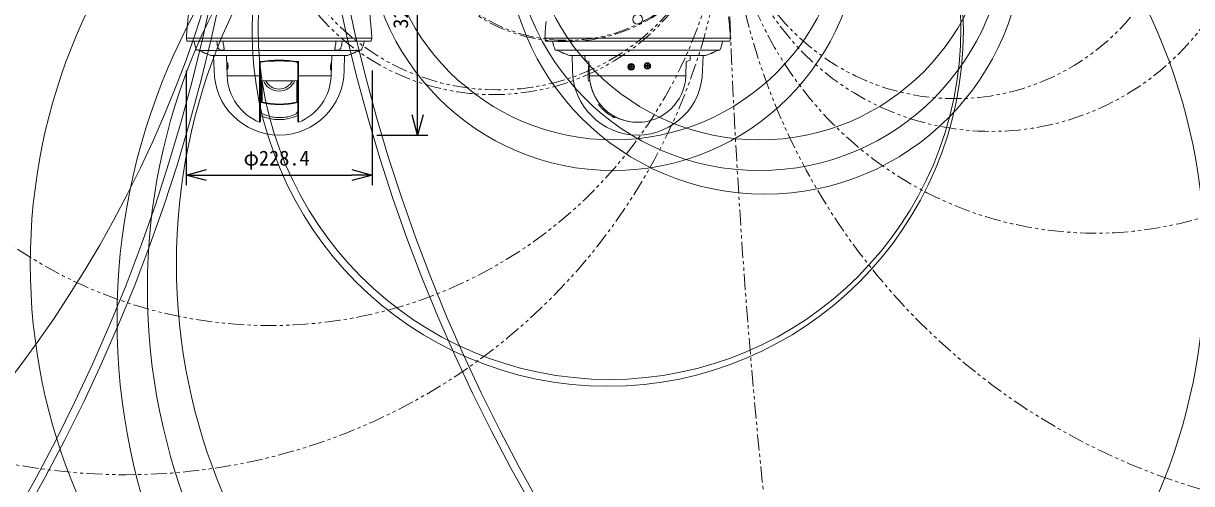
# Model space of a CAD drawing. Units: millimetres, scale not verified. Extents: x -9876 to 10121, y -1333 to 20075.
# Drawn here: x -53.5 to 90.4, y -20.4 to 36.2 of the extents above; entities that cross this region are included whole.
import ezdxf
from ezdxf.enums import TextEntityAlignment as Align

# ---------------------------------------------------------------- set-up
doc = ezdxf.new("R2010")
doc.units = ezdxf.units.MM
doc.header["$LTSCALE"] = 0.125
doc.linetypes.add('USER1', pattern=[31.75, 15.875, -3.175, 3.175, -3.175, 3.175, -3.175])
doc.layers.add('0-0_0', color=7, linetype='Continuous')
doc.layers.add('0-5_SUNPO', color=7, linetype='Continuous')
doc.layers.add('0-4_GAIKEI', color=1, linetype='Continuous', lineweight=18)
doc.styles.add('ＭＳ ゴシック', font='')
doc.styles.get('ＭＳ ゴシック').set_extended_font_data('MS Gothic')

# ---------------------------------------------------------------- blocks, each defined once
blk = doc.blocks.new('_Open30')
at = {"layer": '0-0_0'}
blk.add_line((0, 0), (-1, 0), dxfattribs=at)
blk.add_lwpolyline([(-1, 0.26795), (0, 0), (-1, -0.26795)], dxfattribs=at)
blk = doc.blocks.new('D1')
at = {"layer": '0-5_SUNPO'}
for p, q in [((160.0663, 397.9498), (160.0663, 383.823)), ((182.9663, 397.9498), (182.9663, 383.823)), ((162.5663, 385.073), (180.4663, 385.073))]:
    blk.add_line(p, q, dxfattribs=at)
at = {"layer": '0-5_SUNPO', "xscale": 2.5, "yscale": 2.5, "rotation": 180}
blk.add_blockref('_Open30', (160.0663, 385.073), dxfattribs=at)
at = {"layer": '0-5_SUNPO', "xscale": 2.5, "yscale": 2.5}
blk.add_blockref('_Open30', (182.9663, 385.073), dxfattribs=at)
at = {"layer": '0-5_SUNPO', "style": 'ＭＳ ゴシック'}
blk.add_text('φ228.4', height=1.833, dxfattribs=at).set_placement((167.1413, 385.698), align=Align.BOTTOM_LEFT)
blk = doc.blocks.new('D2')
at = {"layer": '0-5_SUNPO'}
for p, q in [((177.7399, 422.4324), (189.8182, 422.4324)), ((188.5682, 392.4983), (188.5682, 419.9324)), ((183.5327, 389.9983), (189.8182, 389.9983))]:
    blk.add_line(p, q, dxfattribs=at)
at = {"layer": '0-5_SUNPO', "xscale": 2.5, "yscale": 2.5}
for p, rotation in [((188.5682, 422.4324), 90), ((188.5682, 389.9983), 270)]:
    blk.add_blockref('_Open30', p, dxfattribs=dict(at, rotation=rotation))
at = {"layer": '0-5_SUNPO', "style": 'ＭＳ ゴシック'}
blk.add_text('323.9', height=1.833, rotation=90, dxfattribs=at).set_placement((187.9432, 403.0904), align=Align.BOTTOM_LEFT)

msp = doc.modelspace()

# ---------------------------------------------------------------- linework, layer by layer
at = {"layer": '0-4_GAIKEI'}
for p, q in [((-33.4034, 34.4331), (-10.5593, 34.4331)), ((33.5848, 34.4331), (10.7408, 34.4331)), ((-12.1457, 32.9031), (-31.8169, 32.9031)), ((-29.2368, 32.9264), (-29.2323, 32.9263)), ((-29.2323, 32.9263), (-29.0274, 32.9263)), ((-29.0274, 32.9263), (-28.8169, 32.9263)), ((-28.8169, 32.9263), (-28.8121, 32.9264)), ((-28.4649, 32.2751), (-28.3774, 29.7698)), ((-24.3813, 24.0602), (-24.3813, 31.9129)), ((-15.4977, 32.2751), (-15.5852, 29.7698)), ((-14.8352, 32.9263), (-15.0458, 32.9263)), ((-14.6304, 32.9263), (-14.8353, 32.9263)), ((12.0737, 32.9231), (32.2519, 32.9231)), ((15.6993, 31.6996), (15.6793, 32.2731)), ((15.6993, 31.6996), (16.1527, 31.5328)), ((28.6263, 31.6996), (28.173, 31.5328)), ((28.6263, 31.6996), (28.6463, 32.2731)), ((-28.2699, 31.0627), (-28.2661, 30.9931)), ((-24.3025, 31.4349), (-24.3813, 31.4837)), ((-19.7207, 31.4656), (-19.6603, 31.3999)), ((-19.5813, 31.4837), (-19.6601, 31.4349)), ((-19.5813, 31.4837), (-19.5813, 24.0602)), ((16.1695, 31.4837), (16.2331, 29.7955)), ((16.1695, 31.4837), (16.1807, 31.1867)), ((21.3228, 31.0781), (21.4028, 31.0781)), ((21.3228, 31.0781), (21.3228, 30.9831)), ((21.3644, 31.2081), (21.3674, 31.2931)), ((21.4028, 31.0781), (21.4028, 30.9831)), ((21.4028, 30.8031), (21.4028, 30.7081)), ((21.4528, 30.9331), (21.5478, 30.9331)), ((21.5478, 30.8531), (21.4528, 30.8531)), ((21.4533, 31.1949), (21.6254, 31.1949)), ((21.5478, 30.9331), (21.5478, 30.8531)), ((23.3228, 31.1781), (23.4028, 31.1781)), ((23.3228, 31.1781), (23.3228, 31.0831)), ((23.4028, 31.1781), (23.4028, 31.0831)), ((23.4028, 30.9031), (23.4028, 30.8081)), ((23.4528, 31.0331), (23.5478, 31.0331)), ((23.5478, 30.9531), (23.4528, 30.9531)), ((23.5478, 31.0331), (23.5478, 30.9531)), ((28.0925, 29.7955), (28.1561, 31.4837)), ((28.0925, 29.7955), (28.1561, 31.4837)), ((-24.3813, 29.7698), (-28.3774, 29.7698)), ((-24.2918, 29.8623), (-24.3813, 29.7955)), ((-24.2916, 29.837), (-24.3813, 29.7698)), ((-24.2916, 29.837), (-24.2918, 29.8623)), ((-24.2916, 29.837), (-24.2914, 29.775)), ((-24.1363, 29.2016), (-24.1363, 26.4915)), ((-24.0813, 29.1987), (-24.0813, 26.5445)), ((-19.7961, 29.1979), (-19.7961, 26.5542)), ((-19.7813, 29.1987), (-19.7813, 26.5445)), ((-19.7263, 26.4915), (-19.7263, 29.2016)), ((-19.6711, 29.837), (-19.6709, 29.8623)), ((-19.6711, 29.837), (-19.5813, 29.7698)), ((-19.6709, 29.8623), (-19.5813, 29.7955)), ((-15.5852, 29.7698), (-19.5813, 29.7698)), ((16.1222, 29.1442), (16.2876, 29.1674)), ((16.2331, 29.7955), (16.2341, 29.7698)), ((28.0916, 29.7698), (16.2341, 29.7698)), ((-24.0813, 26.5445), (-24.1363, 26.4915)), ((-19.7263, 26.4915), (-19.7813, 26.5445)), ((17.3559, 26.2376), (17.4876, 26.3405)), ((17.4505, 26.3115), (17.4876, 26.3405)), ((-24.2813, 25.1681), (-24.2914, 25.1681)), ((-24.2813, 24.8873), (-24.2813, 25.2117)), ((-24.2636, 24.8793), (-24.2637, 25.2028)), ((-19.6713, 25.3744), (-19.6779, 25.3902)), ((-19.6713, 24.8918), (-19.6713, 24.1857)), ((19.2386, 24.6397), (19.3886, 24.6423)), ((19.3886, 24.6423), (19.3778, 24.7545)), ((19.3886, 24.6423), (19.3874, 24.7123)), ((-19.6713, 24.1857), (-19.5813, 24.0602))]:
    msp.add_line(p, q, dxfattribs=at)
at = {"layer": '0-4_GAIKEI', "color": 7}
for p, q in [((-33.3313, 34.0331), (-33.4034, 34.4331)), ((-33.3313, 34.0331), (-10.6313, 34.0331)), ((-10.6313, 34.0331), (-10.5593, 34.4331)), ((10.7408, 34.4331), (10.8128, 34.0331)), ((33.5128, 34.0331), (10.8128, 34.0331)), ((13.5824, 34.0304), (13.5866, 34.0331)), ((13.5925, 34.0331), (13.5824, 34.0304)), ((28.1556, 34.0304), (28.1561, 34.0331)), ((28.1624, 34.0331), (28.1556, 34.0304)), ((28.1709, 34.0331), (28.1556, 34.0304)), ((29.1747, 34.0304), (28.1556, 34.0304)), ((30.7432, 34.0304), (30.7331, 34.0331)), ((30.7434, 34.0331), (30.7432, 34.0304)), ((33.5848, 34.4331), (33.5128, 34.0331)), ((-32.0704, 32.9231), (-31.8493, 32.9231)), ((-30.4002, 32.2812), (-31.6208, 32.8044)), ((-30.257, 32.2731), (-30.2477, 32.2731)), ((-29.9813, 30.4931), (-30.0435, 32.2731)), ((-13.7061, 32.2731), (-14.7192, 32.2731)), ((-13.9813, 30.4931), (-13.9192, 32.2731)), ((-13.7057, 32.2731), (-13.715, 32.2731)), ((-13.5625, 32.2812), (-13.5627, 32.2812)), ((-13.5625, 32.2812), (-12.3418, 32.8044)), ((-11.8922, 32.9231), (-12.1134, 32.9231)), ((30.5423, 32.2731), (13.7833, 32.2731)), ((30.4519, 32.2751), (13.8738, 32.2751)), ((13.8874, 32.2731), (13.8895, 32.2731)), ((14.1628, 30.4931), (14.1006, 32.2731)), ((30.1628, 30.4931), (30.225, 32.2731)), ((30.4382, 32.2731), (30.4361, 32.2731)), ((30.5817, 32.2812), (31.8023, 32.8044)), ((28.0916, 29.7698), (28.0925, 29.7955))]:
    msp.add_line(p, q, dxfattribs=at)
for points in [[(10.7408, 34.4331), (10.7623, 34.7721), (10.7858, 35.1109), (10.8387, 35.788), (10.8995, 36.4645)], [(14.393, 34.0304), (13.5824, 34.0304), (13.5822, 34.0331)], [(29.9326, 34.0304), (30.7432, 34.0304), (30.739, 34.0331)], [(-13.6019, 32.2731), (-13.6021, 32.2731), (-30.3608, 32.2731)], [(-13.6923, 32.2751), (-29.2557, 32.2751), (-30.2704, 32.2751)], [(30.5817, 32.2812), (13.7439, 32.2812), (12.5233, 32.8044)]]:
    msp.add_lwpolyline(points, dxfattribs=at)
at = {"layer": '0-4_GAIKEI'}
for points in [[(-29.5905, 33.6148), (-29.5755, 33.5412), (-29.5582, 33.4678), (-29.5404, 33.4017), (-29.5202, 33.3364), (-29.4961, 33.2683), (-29.4683, 33.2003), (-29.4365, 33.1336), (-29.4093, 33.0847), (-29.3786, 33.0372), (-29.3555, 33.0068), (-29.3298, 32.9778), (-29.2996, 32.9513)], [(-28.7849, 32.9513), (-28.7771, 32.9639), (-28.7712, 32.9776), (-28.7667, 32.9919), (-28.7611, 33.0192), (-28.758, 33.0473), (-28.7566, 33.0792), (-28.7569, 33.1115), (-28.7611, 33.1772), (-28.7687, 33.2447), (-28.775, 33.2901), (-28.7896, 33.3812), (-28.8034, 33.4587), (-28.8327, 33.6148)], [(-15.0778, 32.9513), (-15.0855, 32.9639), (-15.0915, 32.9776), (-15.096, 32.9919), (-15.1016, 33.0192), (-15.1047, 33.0473), (-15.106, 33.0792), (-15.1057, 33.1115), (-15.1015, 33.1772), (-15.094, 33.2447), (-15.0877, 33.2901), (-15.073, 33.3812), (-15.0593, 33.4587), (-15.03, 33.6148)], [(-14.2722, 33.6148), (-14.2871, 33.5412), (-14.3044, 33.4678), (-14.3223, 33.4017), (-14.3425, 33.3364), (-14.3666, 33.2683), (-14.3944, 33.2003), (-14.4262, 33.1336), (-14.4534, 33.0847), (-14.4841, 33.0372), (-14.5071, 33.0068), (-14.5329, 32.9778), (-14.5631, 32.9513), (-14.5745, 32.9406), (-14.5881, 32.9336), (-14.6012, 32.9296), (-14.6259, 32.9264), (-14.6304, 32.9263)], [(-29.2996, 32.9513), (-29.2881, 32.9406), (-29.2746, 32.9336), (-29.2614, 32.9296), (-29.2368, 32.9264)], [(-28.8121, 32.9264), (-28.8006, 32.9279), (-28.7959, 32.9295), (-28.7904, 32.9338), (-28.7868, 32.9409), (-28.7849, 32.9513)], [(-15.0458, 32.9263), (-15.0506, 32.9264), (-15.0621, 32.9279), (-15.0668, 32.9295), (-15.0722, 32.9338), (-15.0759, 32.9409), (-15.0778, 32.9513)], [(-28.2661, 30.9931), (-28.265, 30.9211), (-28.2668, 30.8517), (-28.2737, 30.7628), (-28.2847, 30.6897), (-28.297, 30.6404), (-28.3035, 30.6221), (-28.3103, 30.6082), (-28.3171, 30.5988), (-28.324, 30.5939), (-28.3279, 30.5931), (-28.3327, 30.5943), (-28.3374, 30.5978), (-28.342, 30.6037), (-28.3508, 30.6225), (-28.3589, 30.6503), (-28.3664, 30.6868), (-28.3761, 30.7564), (-28.3839, 30.8411), (-28.3921, 30.9931), (-28.3945, 31.0994), (-28.3938, 31.1971), (-28.3912, 31.2587), (-28.3868, 31.3101), (-28.3827, 31.3379), (-28.3779, 31.3603), (-28.3726, 31.3761), (-28.3666, 31.3868), (-28.3616, 31.3916), (-28.3562, 31.3931), (-28.352, 31.3923), (-28.3433, 31.3856), (-28.3365, 31.3763), (-28.3295, 31.3634), (-28.3153, 31.3269), (-28.3046, 31.2897), (-28.2943, 31.2452), (-28.2846, 31.1908), (-28.2764, 31.1304), (-28.2699, 31.0627)], [(-24.3813, 31.4837), (-24.3792, 31.4992), (-24.3732, 31.5129), (-24.3621, 31.5249), (-24.3486, 31.5317), (-24.3434, 31.5328)], [(-24.2894, 31.4708), (-24.2804, 31.4774), (-24.2687, 31.4799), (-24.2603, 31.4789), (-24.2541, 31.4766), (-24.2505, 31.4741)], [(-19.6732, 31.4708), (-19.6823, 31.4774), (-19.6939, 31.4799), (-19.7023, 31.4789), (-19.7086, 31.4766), (-19.7122, 31.4741)], [(-19.5813, 31.4837), (-19.5834, 31.4992), (-19.5895, 31.5129), (-19.6005, 31.5249), (-19.6141, 31.5317), (-19.6192, 31.5328)], [(16.1695, 31.4837), (16.1669, 31.5058), (16.1613, 31.5232), (16.1556, 31.531), (16.1527, 31.5328)], [(21.2728, 30.9331), (21.1778, 30.9331), (21.1778, 30.8531), (21.2728, 30.8531)], [(21.3228, 30.8031), (21.3228, 30.7081), (21.4028, 30.7081)], [(23.2728, 31.0331), (23.1778, 31.0331), (23.1778, 30.9531), (23.2728, 30.9531)], [(23.3228, 30.9031), (23.3228, 30.8081), (23.4028, 30.8081)], [(28.1561, 31.4837), (28.1587, 31.5058), (28.1644, 31.5232), (28.17, 31.531), (28.173, 31.5328)], [(-24.2914, 29.775), (-24.2913, 24.1857), (-24.3813, 24.0602)], [(-19.6711, 29.837), (-19.6712, 29.775), (-19.6713, 24.1857)], [(-24.2914, 25.2169), (-24.1074, 25.1267), (-23.9199, 25.0435), (-23.8248, 25.0047), (-23.7289, 24.9676), (-23.6326, 24.9326), (-23.5356, 24.8994), (-23.3788, 24.8503), (-23.2205, 24.8061), (-23.0609, 24.7671), (-22.9001, 24.7331), (-22.7382, 24.7044), (-22.5574, 24.6786), (-22.3757, 24.6593), (-22.1935, 24.6465), (-22.0109, 24.6404), (-21.8283, 24.6408), (-21.6457, 24.6478), (-21.4636, 24.6614), (-21.282, 24.6815), (-21.1013, 24.7082), (-21.0018, 24.7257), (-20.9027, 24.7451), (-20.7057, 24.7899), (-20.5107, 24.8424), (-20.3179, 24.9024), (-20.1277, 24.9699), (-19.9403, 25.0446)]]:
    msp.add_lwpolyline(points, dxfattribs=at)
msp.add_lwpolyline([(-15.5584, 30.8931), (-15.5556, 30.9993), (-15.555, 31.097), (-15.5564, 31.1648), (-15.5598, 31.2199), (-15.5651, 31.2602), (-15.5695, 31.2776), (-15.5747, 31.2886), (-15.5794, 31.2926), (-15.5818, 31.2931), (-15.5861, 31.2917), (-15.5907, 31.2876), (-15.5954, 31.2807), (-15.6037, 31.2632), (-15.6123, 31.2384), (-15.6215, 31.204), (-15.6305, 31.162), (-15.6392, 31.1112), (-15.6468, 31.0542), (-15.6543, 30.9757), (-15.6589, 30.8931), (-15.6602, 30.8211), (-15.659, 30.7517), (-15.6536, 30.6629), (-15.6447, 30.5897), (-15.6349, 30.5404), (-15.6241, 30.5082), (-15.6167, 30.4967), (-15.6131, 30.4939), (-15.61, 30.4931), (-15.6083, 30.4934), (-15.605, 30.4952), (-15.6001, 30.5013), (-15.5954, 30.5116), (-15.5885, 30.5356), (-15.5823, 30.5691), (-15.5743, 30.6324), (-15.5677, 30.7114)], close=True, dxfattribs=at)
at = {"layer": '0-4_GAIKEI', "linetype": 'USER1'}
for centre, radius in [((937.7197, 72.3786), 904.8856), ((114.4547, 56.9604), 81.3615), ((-40.8512, 54.6387), 73.962), ((-23.0823, 55.1141), 56.0716), ((78.5253, 55.9478), 45.5341), ((78.5253, 55.9478), 45.5341), ((65.7402, 55.5716), 32.6273), ((65.7402, 55.5716), 32.6273), ((4.4115, 56.1418), 28.6743), ((4.9079, 56.1169), 28.0634), ((61.2752, 55.2402), 28.2699), ((13.4026, 54.2744), 20.2846), ((13.4264, 54.2852), 20.1384)]:
    msp.add_circle(centre, radius, dxfattribs=at)
at = {"layer": '0-4_GAIKEI'}
for centre, radius in [((-240.9301, 82.8715), 215.0153), ((-239.8571, 82.8528), 215.0153), ((193.2439, 82.8061), 212.3644), ((194.317, 82.8249), 212.3644), ((-172.4246, 82.5978), 147.9619), ((19.6345, -57.563), 136.7235), ((36.6506, -65.6096), 144.7701), ((37.359, 3.595), 75.5619), ((18.4854, 35.3627), 43.7906), ((27.0102, -627.0805), 705.8096), ((30.0553, -320.4412), 398.5536), ((30.6801, -287.6895), 365.7985), ((30.8552, -270.6759), 349.3842), ((19.1732, -12.3844), 91.3511), ((19.7047, 6.6262), 72.3237), ((37.207, -0.1805), 79.1472), ((37.7047, 6.6262), 72.3237), ((18.7002, 35.6858), 43.2786), ((19.1549, 48.5333), 30.413), ((19.1796, 50.4208), 28.5255), ((37.8356, 47.0855), 31.8771), ((37.1549, 48.5333), 30.413), ((37.1796, 50.4208), 28.5255), ((22.1628, 36.7331), 0.6), ((21.3628, 30.8931), 0.4), ((21.3628, 30.8931), 0.315), ((21.3628, 30.8931), 0.3036), ((23.3628, 30.9931), 0.4), ((23.3628, 30.9931), 0.315), ((23.3628, 30.9931), 0.3036)]:
    msp.add_circle(centre, radius, dxfattribs=at)
at = {"layer": '0-4_GAIKEI', "color": 7}
for centre, radius, start, end in [((24.5383, 30.926), 58.0477, 174.8534, 176.53618), ((-47.1812, 38.1312), 14.0486, 351.82334, 356.74337), ((-47.1812, 38.1312), 14.0486, 351.82334, 356.74336), ((3.2185, 38.1312), 14.0486, 183.25663, 188.17666), ((3.2186, 38.1312), 14.0486, 183.25663, 188.17666), ((-68.5009, 30.926), 58.0477, 3.46381, 5.1466), ((-25.0989, 30.8705), 58.7918, 3.47408, 6.01684), ((-28.783, 34.567), 3.7034, 188.28762, 205.86503), ((-15.1797, 34.567), 3.7034, 334.13496, 351.71237), ((15.3612, 34.567), 3.7034, 188.28762, 205.86503), ((28.9644, 34.567), 3.7034, 334.13496, 351.71237), ((-32.0704, 32.9731), 0.05, 205.86503, 270), ((-31.6757, 33.1678), 0.3, 234.64087, 241.91016), ((-28.0473, 39.9676), 8.0073, 241.91559, 253.88126), ((-30.3608, 32.3731), 0.1, 246.80146, 270.00005), ((-15.9153, 39.9676), 8.0073, 286.11874, 298.0844), ((-13.6019, 32.3731), 0.1, 269.99994, 293.19854), ((-12.287, 33.1678), 0.3, 298.08985, 305.36195), ((-11.8922, 32.9731), 0.05, 270, 334.13496), ((12.0737, 32.9731), 0.05, 205.86503, 269.99998), ((12.4685, 33.1678), 0.3, 234.63939, 241.91016), ((16.0968, 39.9676), 8.0073, 241.91559, 253.88126), ((13.7833, 32.3731), 0.1, 246.80146, 270.00005), ((13.8879, 32.3248), 0.0516, 254.12861, 271.84213), ((30.4377, 32.3248), 0.0516, 268.15787, 285.87139), ((28.2288, 39.9676), 8.0073, 286.11874, 298.0844), ((30.5423, 32.3731), 0.1, 269.99994, 293.19854), ((31.8571, 33.1678), 0.3, 298.08985, 305.36088), ((32.2519, 32.9731), 0.05, 270.00002, 334.13496), ((-21.9813, 30.4931), 8, 180.00001, 359.99998), ((22.1628, 30.4931), 8, 180.00001, 359.99998)]:
    msp.add_arc(centre, radius, start, end, dxfattribs=at)
at = {"layer": '0-4_GAIKEI'}
for centre, radius, start, end in [((-24.6083, 34.5538), 5.0699, 185.92546, 190.67365), ((-23.8476, 34.554), 5.0728, 185.92443, 190.66885), ((-20.0151, 34.554), 5.0728, 349.33115, 354.07557), ((-19.2543, 34.5538), 5.0699, 349.32635, 354.07454), ((-17.6033, 42.3723), 12.7642, 238.12608, 238.76079), ((855.4291, 36.6499), 879.7471, 180.33963, 180.44206), ((-24.2499, 31.4362), 0.0526, 138.79301, 181.43133), ((-24.5862, 31.1329), 0.4787, 42.45183, 45.46225), ((-24.2171, 31.4179), 0.0413, 98.12795, 112.61972), ((-7.2187, 42.8876), 16.9772, 222.28917, 222.87255), ((-26.359, 42.3717), 12.7636, 301.23919, 301.87394), ((-19.7455, 31.4179), 0.0413, 67.38029, 81.87206), ((-19.3765, 31.1329), 0.4787, 134.53775, 137.54818), ((-19.7128, 31.4362), 0.0526, 358.56867, 41.20702), ((-899.3898, 36.6498), 879.7452, 359.55794, 359.66036), ((22.1628, 29.9931), 6.1, 168.71675, 188.00002), ((22.0528, 32.9181), 1.92, 241.71648, 244.78872), ((21.2728, 30.9831), 0.05, 270, 0), ((21.2728, 30.8031), 0.05, 0, 90), ((21.4528, 30.9831), 0.05, 180.00001, 270), ((21.4528, 30.8031), 0.05, 90, 180.00001), ((22.0528, 32.9181), 1.92, 257.57914, 260.65139), ((23.2728, 31.0831), 0.05, 270, 0), ((23.2728, 30.9031), 0.05, 0, 90), ((23.4528, 31.0831), 0.05, 180.00001, 270), ((23.4528, 30.9031), 0.05, 90, 180.00001), ((-21.9813, 29.9931), 6.4, 182, 247.97568), ((-21.9813, 29.9931), 2.1, 202.46589, 337.3935), ((-21.9838, 29.9931), 1.84, 206.30013, 333.55449), ((-21.9813, 29.9931), 6.4, 292.02431, 358), ((22.1628, 29.9931), 5.9329, 182.15754, 357.84247), ((22.1627, 29.9931), 5.9328, 187.9998, 203.8589), ((22.1628, 29.9931), 5.9329, 204.41498, 217.99994), ((22.1628, 29.9931), 6.1, 218, 241.35522), ((-24.2512, 24.9068), 0.0301, 180.14389, 245.80988), ((-21.9813, 29.9931), 5.5999, 245.75003, 245.93893), ((-21.9813, 29.9931), 5.6, 245.9494, 294.36261), ((-29.5688, 32.6262), 12.2552, 321.78257, 323.86376), ((35.4392, 26.2495), 16.2804, 184.96121, 185.67465), ((34.4771, 26.2299), 15.1659, 185.59403, 185.74272), ((22.163, 29.9935), 5.9334, 242.0657, 247.65741), ((22.1631, 29.994), 5.9338, 248.49381, 258.34843), ((22.1629, 29.994), 5.9338, 259.62005, 269.24365)]:
    msp.add_arc(centre, radius, start, end, dxfattribs=at)
for centre, major_axis, ratio, start_param, end_param in [((-21.9813, 29.3514), (6.3812, 0), 0.367974, 1.19160887, 1.94998578), ((-21.9813, 29.3359), (6.1896, 0), 0.367949, 1.20021189, 1.94138585), ((-21.9313, 29.9932), (6.1003, 0), 0.13918, 4.34255498, 5.08221711), ((-21.9313, 29.9935), (6.1003, 0), 0.615693, 4.34255333, 5.08221546), ((-21.9313, 29.9938), (5.9805, 0), 0.61572, 4.34465867, 5.08012194)]:
    msp.add_ellipse(centre, major_axis=major_axis, ratio=ratio, start_param=start_param, end_param=end_param, dxfattribs=at)

# ---------------------------------------------------------------- block references
at = {"layer": '0-5_SUNPO'}
for name in ['D2', 'D1']:
    msp.add_blockref(name, (-193.4976, -367.5051), dxfattribs=at)

doc.saveas('drawing.dxf')
